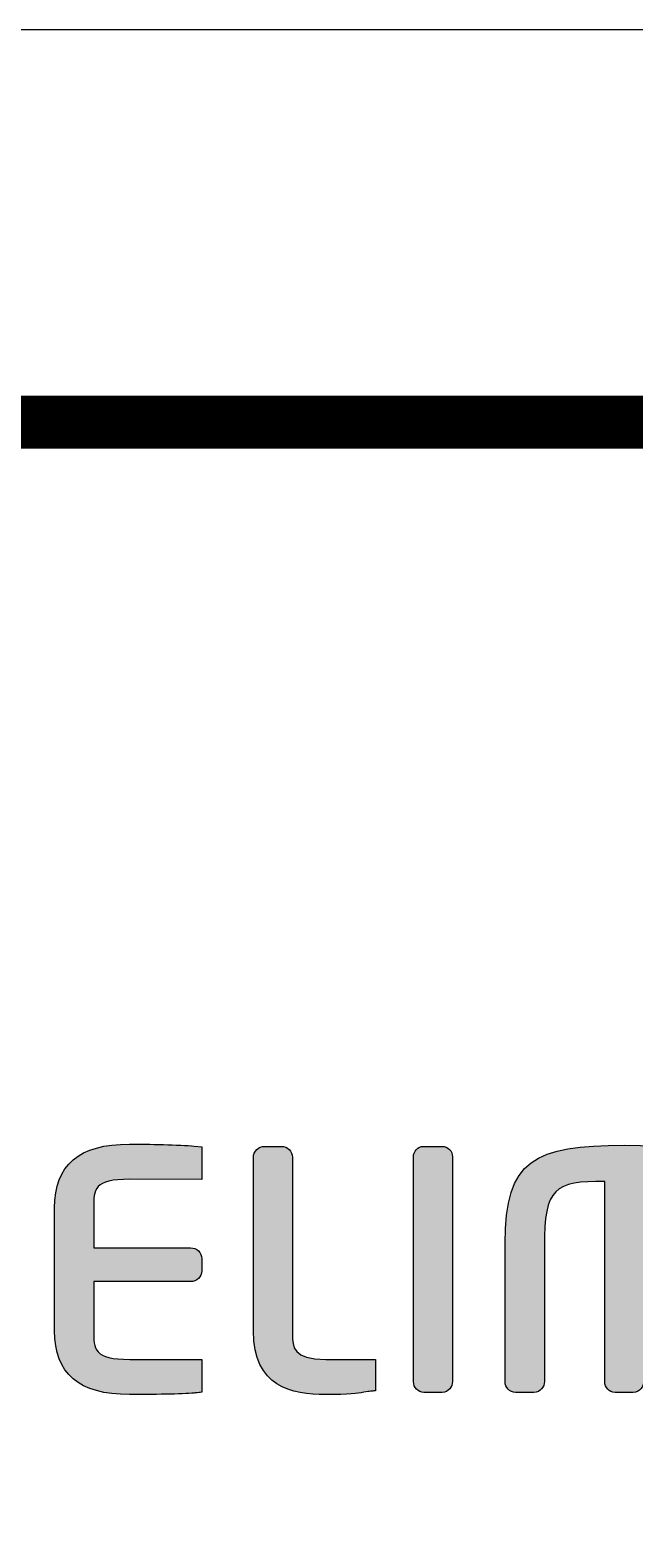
# Model space of a CAD drawing. Extents: x 16296660632 to 16296671741, y -37409619871 to -37409613952.
# Drawn here: x 16296670978.4 to 16296671142.3, y -37409614354.7 to -37409613951.7 of the extents above; entities that cross this region are included whole.
import ezdxf

# ---------------------------------------------------------------- set-up
doc = ezdxf.new("R2010")
doc.units = 0
doc.header["$LTSCALE"] = 10
doc.header["$MEASUREMENT"] = 0
doc.layers.get('0').update_dxf_attribs({"linetype": 'CONTINUOUS'})
doc.layers.add('레이어 1', color=7, linetype='CONTINUOUS')

msp = doc.modelspace()

# ---------------------------------------------------------------- hatches: boundary and pattern name
at = {"layer": '레이어 1'}
h = msp.add_hatch(color=5, dxfattribs=at)
h.dxf.hatch_style = 2
edge = h.paths.add_edge_path()
edge.add_spline(control_points=[(16296670985.14764, -37409614270.895317), (16296670985.14764, -37409614270.895317), (16296670985.14764, -37409614304.177032), (16296670985.14764, -37409614304.177032), (16296670985.14764, -37409614315.819672), (16296670991.797661, -37409614321.474426), (16296671005.4814, -37409614321.474426), (16296671011.52166, -37409614321.474426), (16296671019.74276, -37409614321.363449), (16296671023.0299, -37409614321.056763), (16296671022.982679, -37409614321.056763), (16296671024.623779, -37409614320.898422), (16296671024.623779, -37409614320.898422), (16296671024.623779, -37409614320.898422), (16296671025.09866, -37409614320.851387), (16296671025.09866, -37409614320.851387), (16296671025.09866, -37409614320.851387), (16296671025.09866, -37409614311.946587), (16296671025.09866, -37409614311.946587), (16296671025.09866, -37409614311.946587), (16296671005.55645, -37409614311.946587), (16296671005.55645, -37409614311.946587), (16296670995.765791, -37409614311.946587), (16296670995.765791, -37409614309.184967), (16296670995.765791, -37409614304.177032), (16296670995.765791, -37409614304.177032), (16296670995.765791, -37409614291.843552), (16296670995.765791, -37409614290.880287), (16296670996.771919, -37409614290.880287), (16296671022.03463, -37409614290.880287), (16296671022.03463, -37409614290.880287), (16296671023.689159, -37409614290.880287), (16296671025.037069, -37409614289.56694), (16296671025.037069, -37409614287.950363), (16296671025.037069, -37409614287.950363), (16296671025.037069, -37409614284.649719), (16296671025.037069, -37409614284.649719), (16296671025.037069, -37409614283.023148), (16296671023.689159, -37409614281.706223), (16296671022.03463, -37409614281.706223), (16296671022.03463, -37409614281.706223), (16296670996.771919, -37409614281.706223), (16296670995.765791, -37409614281.706223), (16296670995.765791, -37409614280.749771), (16296670995.765791, -37409614270.895317), (16296670995.765791, -37409614270.895317), (16296670995.765791, -37409614265.893883), (16296670995.765791, -37409614263.138931), (16296671005.55645, -37409614263.138931), (16296671005.55645, -37409614263.138931), (16296671025.091049, -37409614263.216461), (16296671025.091049, -37409614263.216461), (16296671025.091049, -37409614263.216461), (16296671025.091049, -37409614254.365494), (16296671025.091049, -37409614254.365494), (16296671025.091049, -37409614254.365494), (16296671023.018921, -37409614254.143257), (16296671023.018921, -37409614254.143257), (16296671019.175301, -37409614253.796371), (16296671010.36327, -37409614253.617867), (16296671005.4814, -37409614253.617867), (16296670991.797661, -37409614253.617867), (16296670985.14764, -37409614259.265793), (16296670985.14764, -37409614270.895317)], knot_values=[0, 0, 0, 0, 1, 1, 1, 2, 2, 2, 3, 3, 3, 4, 4, 4, 5, 5, 5, 6, 6, 6, 7, 7, 7, 8, 8, 8, 9, 9, 9, 10, 10, 10, 11, 11, 11, 12, 12, 12, 13, 13, 13, 14, 14, 14, 15, 15, 15, 16, 16, 16, 17, 17, 17, 18, 18, 18, 19, 19, 19, 20, 20, 20, 21, 21, 21, 21], degree=3, periodic=0)
h = msp.add_hatch(color=5, dxfattribs=at)
h.dxf.hatch_style = 2
edge = h.paths.add_edge_path()
edge.add_spline(control_points=[(16296671042.06435, -37409614254.220901), (16296671040.429291, -37409614254.220901), (16296671039.04348, -37409614255.571381), (16296671039.04348, -37409614257.174332), (16296671039.04348, -37409614257.174332), (16296671039.04348, -37409614304.177032), (16296671039.04348, -37409614304.177032), (16296671039.04348, -37409614319.50415), (16296671049.50416, -37409614321.474426), (16296671058.61087, -37409614321.474426), (16296671065.29281, -37409614321.474426), (16296671067.007139, -37409614321.191383), (16296671068.985661, -37409614320.861397), (16296671068.985661, -37409614320.861397), (16296671070.13932, -37409614320.679657), (16296671070.13932, -37409614320.679657), (16296671070.1224, -37409614320.686417), (16296671071.66658, -37409614320.494453), (16296671071.66658, -37409614320.494453), (16296671071.66658, -37409614320.494453), (16296671072.124741, -37409614320.433746), (16296671072.124741, -37409614320.433746), (16296671072.124741, -37409614320.433746), (16296671072.124741, -37409614311.946587), (16296671072.124741, -37409614311.946587), (16296671072.124741, -37409614311.946587), (16296671058.711929, -37409614311.946587), (16296671058.711929, -37409614311.946587), (16296671049.63879, -37409614311.946587), (16296671049.63879, -37409614308.5215), (16296671049.63879, -37409614305.197433), (16296671049.63879, -37409614305.197433), (16296671049.63879, -37409614257.174332), (16296671049.63879, -37409614257.174332), (16296671049.63879, -37409614255.571381), (16296671048.26465, -37409614254.220901), (16296671046.634621, -37409614254.220901), (16296671046.634621, -37409614254.220901), (16296671042.06435, -37409614254.220901), (16296671042.06435, -37409614254.220901)], knot_values=[0, 0, 0, 0, 1, 1, 1, 2, 2, 2, 3, 3, 3, 4, 4, 4, 5, 5, 5, 6, 6, 6, 7, 7, 7, 8, 8, 8, 9, 9, 9, 10, 10, 10, 11, 11, 11, 12, 12, 12, 13, 13, 13, 13], degree=3, periodic=0)
h = msp.add_hatch(color=5, dxfattribs=at)
h.dxf.hatch_style = 2
edge = h.paths.add_edge_path()
edge.add_spline(control_points=[(16296671085.23756, -37409614254.220901), (16296671083.47279, -37409614254.220901), (16296671082.41868, -37409614255.679062), (16296671082.41868, -37409614257.086906), (16296671082.41868, -37409614257.086906), (16296671082.41868, -37409614317.934891), (16296671082.41868, -37409614317.934891), (16296671082.41868, -37409614319.554642), (16296671083.68511, -37409614320.871513), (16296671085.23756, -37409614320.871513), (16296671085.23756, -37409614320.871513), (16296671090.17487, -37409614320.871513), (16296671090.17487, -37409614320.871513), (16296671091.9431, -37409614320.871513), (16296671092.99892, -37409614319.38295), (16296671092.99892, -37409614317.934891), (16296671092.99892, -37409614317.934891), (16296671092.99892, -37409614257.086906), (16296671092.99892, -37409614257.086906), (16296671092.99892, -37409614255.480301), (16296671091.76136, -37409614254.220901), (16296671090.17487, -37409614254.220901), (16296671090.17487, -37409614254.220901), (16296671085.23756, -37409614254.220901), (16296671085.23756, -37409614254.220901)], knot_values=[0, 0, 0, 0, 1, 1, 1, 2, 2, 2, 3, 3, 3, 4, 4, 4, 5, 5, 5, 6, 6, 6, 7, 7, 7, 8, 8, 8, 8], degree=3, periodic=0)
h = msp.add_hatch(color=5, dxfattribs=at)
h.dxf.hatch_style = 2
edge = h.paths.add_edge_path()
edge.add_spline(control_points=[(16296671107.23011, -37409614280.483627), (16296671107.23011, -37409614280.483627), (16296671107.23011, -37409614317.934891), (16296671107.23011, -37409614317.934891), (16296671107.23011, -37409614319.554642), (16296671108.503059, -37409614320.871513), (16296671110.06584, -37409614320.871513), (16296671110.06584, -37409614320.871513), (16296671115.0772, -37409614320.871513), (16296671115.0772, -37409614320.871513), (16296671116.84535, -37409614320.871513), (16296671117.90287, -37409614319.38295), (16296671117.90287, -37409614317.934891), (16296671117.90287, -37409614317.934891), (16296671117.90287, -37409614281.40976), (16296671117.90287, -37409614281.40976), (16296671117.90287, -37409614265.304466), (16296671120.634291, -37409614263.738449), (16296671134.254061, -37409614263.701347), (16296671134.254061, -37409614264.691597), (16296671134.254061, -37409614317.934891), (16296671134.254061, -37409614317.934891), (16296671134.254061, -37409614319.615402), (16296671135.463209, -37409614320.871513), (16296671137.06629, -37409614320.871513), (16296671137.06629, -37409614320.871513), (16296671141.99025, -37409614320.871513), (16296671141.99025, -37409614320.871513), (16296671143.751499, -37409614320.871513), (16296671144.80583, -37409614319.38295), (16296671144.80583, -37409614317.934891), (16296671144.80583, -37409614317.934891), (16296671144.80583, -37409614264.856598), (16296671144.80583, -37409614263.805862), (16296671151.17782, -37409614263.829323), (16296671155.65379, -37409614264.354721), (16296671158.077021, -37409614266.776283), (16296671160.62978, -37409614269.325668), (16296671161.128309, -37409614274.081253), (16296671161.128309, -37409614281.40976), (16296671161.128309, -37409614281.40976), (16296671161.128309, -37409614317.934891), (16296671161.128309, -37409614317.934891), (16296671161.128309, -37409614319.524544), (16296671162.430071, -37409614320.871513), (16296671163.9692, -37409614320.871513), (16296671163.9692, -37409614320.871513), (16296671169.00415, -37409614320.871513), (16296671169.00415, -37409614320.871513), (16296671170.75041, -37409614320.871513), (16296671171.829741, -37409614319.349274), (16296671171.829741, -37409614317.934891), (16296671171.829741, -37409614317.934891), (16296671171.829741, -37409614280.483627), (16296671171.829741, -37409614280.483627), (16296671171.829741, -37409614257.784119), (16296671163.780531, -37409614253.93779), (16296671139.588881, -37409614253.93779), (16296671115.309629, -37409614253.93779), (16296671107.23011, -37409614257.784119), (16296671107.23011, -37409614280.483627)], knot_values=[0, 0, 0, 0, 1, 1, 1, 2, 2, 2, 3, 3, 3, 4, 4, 4, 5, 5, 5, 6, 6, 6, 7, 7, 7, 8, 8, 8, 9, 9, 9, 10, 10, 10, 11, 11, 11, 12, 12, 12, 13, 13, 13, 14, 14, 14, 15, 15, 15, 16, 16, 16, 17, 17, 17, 18, 18, 18, 19, 19, 19, 20, 20, 20, 20], degree=3, periodic=0)

# ---------------------------------------------------------------- linework, layer by layer
at = {"ltscale": 0.5}
msp.add_lwpolyline([(16296665490.99161, -37409618530.883301), (16296671740.59161, -37409618530.883301), (16296671740.59161, -37409613951.683296), (16296665490.99161, -37409613951.683296)], close=True, dxfattribs=at)
at = {"color": 5, "linetype": 'ByBlock', "lineweight": 200, "const_width": 14.4}
msp.add_lwpolyline([(16296665591.48624, -37409618334.805946), (16296671639.48624, -37409618334.805946), (16296671639.48624, -37409614058.005951), (16296665591.48624, -37409614058.005951)], close=True, dxfattribs=at)
at = {"layer": '레이어 1', "color": 5}
for points, knots in [([(16296670985.14764, -37409614270.895317), (16296670985.14764, -37409614270.895317), (16296670985.14764, -37409614304.177032), (16296670985.14764, -37409614304.177032), (16296670985.14764, -37409614315.819672), (16296670991.797661, -37409614321.474426), (16296671005.4814, -37409614321.474426), (16296671011.52166, -37409614321.474426), (16296671019.74276, -37409614321.363449), (16296671023.0299, -37409614321.056763), (16296671022.982679, -37409614321.056763), (16296671024.623779, -37409614320.898422), (16296671024.623779, -37409614320.898422), (16296671024.623779, -37409614320.898422), (16296671025.09866, -37409614320.851387), (16296671025.09866, -37409614320.851387), (16296671025.09866, -37409614320.851387), (16296671025.09866, -37409614311.946587), (16296671025.09866, -37409614311.946587), (16296671025.09866, -37409614311.946587), (16296671005.55645, -37409614311.946587), (16296671005.55645, -37409614311.946587), (16296670995.765791, -37409614311.946587), (16296670995.765791, -37409614309.184967), (16296670995.765791, -37409614304.177032), (16296670995.765791, -37409614304.177032), (16296670995.765791, -37409614291.843552), (16296670995.765791, -37409614290.880287), (16296670996.771919, -37409614290.880287), (16296671022.03463, -37409614290.880287), (16296671022.03463, -37409614290.880287), (16296671023.689159, -37409614290.880287), (16296671025.037069, -37409614289.56694), (16296671025.037069, -37409614287.950363), (16296671025.037069, -37409614287.950363), (16296671025.037069, -37409614284.649719), (16296671025.037069, -37409614284.649719), (16296671025.037069, -37409614283.023148), (16296671023.689159, -37409614281.706223), (16296671022.03463, -37409614281.706223), (16296671022.03463, -37409614281.706223), (16296670996.771919, -37409614281.706223), (16296670995.765791, -37409614281.706223), (16296670995.765791, -37409614280.749771), (16296670995.765791, -37409614270.895317), (16296670995.765791, -37409614270.895317), (16296670995.765791, -37409614265.893883), (16296670995.765791, -37409614263.138931), (16296671005.55645, -37409614263.138931), (16296671005.55645, -37409614263.138931), (16296671025.091049, -37409614263.216461), (16296671025.091049, -37409614263.216461), (16296671025.091049, -37409614263.216461), (16296671025.091049, -37409614254.365494), (16296671025.091049, -37409614254.365494), (16296671025.091049, -37409614254.365494), (16296671023.018921, -37409614254.143257), (16296671023.018921, -37409614254.143257), (16296671019.175301, -37409614253.796371), (16296671010.36327, -37409614253.617867), (16296671005.4814, -37409614253.617867), (16296670991.797661, -37409614253.617867), (16296670985.14764, -37409614259.265793), (16296670985.14764, -37409614270.895317)], [0, 0, 0, 0, 1, 1, 1, 2, 2, 2, 3, 3, 3, 4, 4, 4, 5, 5, 5, 6, 6, 6, 7, 7, 7, 8, 8, 8, 9, 9, 9, 10, 10, 10, 11, 11, 11, 12, 12, 12, 13, 13, 13, 14, 14, 14, 15, 15, 15, 16, 16, 16, 17, 17, 17, 18, 18, 18, 19, 19, 19, 20, 20, 20, 21, 21, 21, 21]), ([(16296671042.06435, -37409614254.220901), (16296671040.429291, -37409614254.220901), (16296671039.04348, -37409614255.571381), (16296671039.04348, -37409614257.174332), (16296671039.04348, -37409614257.174332), (16296671039.04348, -37409614304.177032), (16296671039.04348, -37409614304.177032), (16296671039.04348, -37409614319.50415), (16296671049.50416, -37409614321.474426), (16296671058.61087, -37409614321.474426), (16296671065.29281, -37409614321.474426), (16296671067.007139, -37409614321.191383), (16296671068.985661, -37409614320.861397), (16296671068.985661, -37409614320.861397), (16296671070.13932, -37409614320.679657), (16296671070.13932, -37409614320.679657), (16296671070.1224, -37409614320.686417), (16296671071.66658, -37409614320.494453), (16296671071.66658, -37409614320.494453), (16296671071.66658, -37409614320.494453), (16296671072.124741, -37409614320.433746), (16296671072.124741, -37409614320.433746), (16296671072.124741, -37409614320.433746), (16296671072.124741, -37409614311.946587), (16296671072.124741, -37409614311.946587), (16296671072.124741, -37409614311.946587), (16296671058.711929, -37409614311.946587), (16296671058.711929, -37409614311.946587), (16296671049.63879, -37409614311.946587), (16296671049.63879, -37409614308.5215), (16296671049.63879, -37409614305.197433), (16296671049.63879, -37409614305.197433), (16296671049.63879, -37409614257.174332), (16296671049.63879, -37409614257.174332), (16296671049.63879, -37409614255.571381), (16296671048.26465, -37409614254.220901), (16296671046.634621, -37409614254.220901), (16296671046.634621, -37409614254.220901), (16296671042.06435, -37409614254.220901), (16296671042.06435, -37409614254.220901)], [0, 0, 0, 0, 1, 1, 1, 2, 2, 2, 3, 3, 3, 4, 4, 4, 5, 5, 5, 6, 6, 6, 7, 7, 7, 8, 8, 8, 9, 9, 9, 10, 10, 10, 11, 11, 11, 12, 12, 12, 13, 13, 13, 13]), ([(16296671085.23756, -37409614254.220901), (16296671083.47279, -37409614254.220901), (16296671082.41868, -37409614255.679062), (16296671082.41868, -37409614257.086906), (16296671082.41868, -37409614257.086906), (16296671082.41868, -37409614317.934891), (16296671082.41868, -37409614317.934891), (16296671082.41868, -37409614319.554642), (16296671083.68511, -37409614320.871513), (16296671085.23756, -37409614320.871513), (16296671085.23756, -37409614320.871513), (16296671090.17487, -37409614320.871513), (16296671090.17487, -37409614320.871513), (16296671091.9431, -37409614320.871513), (16296671092.99892, -37409614319.38295), (16296671092.99892, -37409614317.934891), (16296671092.99892, -37409614317.934891), (16296671092.99892, -37409614257.086906), (16296671092.99892, -37409614257.086906), (16296671092.99892, -37409614255.480301), (16296671091.76136, -37409614254.220901), (16296671090.17487, -37409614254.220901), (16296671090.17487, -37409614254.220901), (16296671085.23756, -37409614254.220901), (16296671085.23756, -37409614254.220901)], [0, 0, 0, 0, 1, 1, 1, 2, 2, 2, 3, 3, 3, 4, 4, 4, 5, 5, 5, 6, 6, 6, 7, 7, 7, 8, 8, 8, 8]), ([(16296671107.23011, -37409614280.483627), (16296671107.23011, -37409614280.483627), (16296671107.23011, -37409614317.934891), (16296671107.23011, -37409614317.934891), (16296671107.23011, -37409614319.554642), (16296671108.503059, -37409614320.871513), (16296671110.06584, -37409614320.871513), (16296671110.06584, -37409614320.871513), (16296671115.0772, -37409614320.871513), (16296671115.0772, -37409614320.871513), (16296671116.84535, -37409614320.871513), (16296671117.90287, -37409614319.38295), (16296671117.90287, -37409614317.934891), (16296671117.90287, -37409614317.934891), (16296671117.90287, -37409614281.40976), (16296671117.90287, -37409614281.40976), (16296671117.90287, -37409614265.304466), (16296671120.634291, -37409614263.738449), (16296671134.254061, -37409614263.701347), (16296671134.254061, -37409614264.691597), (16296671134.254061, -37409614317.934891), (16296671134.254061, -37409614317.934891), (16296671134.254061, -37409614319.615402), (16296671135.463209, -37409614320.871513), (16296671137.06629, -37409614320.871513), (16296671137.06629, -37409614320.871513), (16296671141.99025, -37409614320.871513), (16296671141.99025, -37409614320.871513), (16296671143.751499, -37409614320.871513), (16296671144.80583, -37409614319.38295), (16296671144.80583, -37409614317.934891), (16296671144.80583, -37409614317.934891), (16296671144.80583, -37409614264.856598), (16296671144.80583, -37409614263.805862), (16296671151.17782, -37409614263.829323), (16296671155.65379, -37409614264.354721), (16296671158.077021, -37409614266.776283), (16296671160.62978, -37409614269.325668), (16296671161.128309, -37409614274.081253), (16296671161.128309, -37409614281.40976), (16296671161.128309, -37409614281.40976), (16296671161.128309, -37409614317.934891), (16296671161.128309, -37409614317.934891), (16296671161.128309, -37409614319.524544), (16296671162.430071, -37409614320.871513), (16296671163.9692, -37409614320.871513), (16296671163.9692, -37409614320.871513), (16296671169.00415, -37409614320.871513), (16296671169.00415, -37409614320.871513), (16296671170.75041, -37409614320.871513), (16296671171.829741, -37409614319.349274), (16296671171.829741, -37409614317.934891), (16296671171.829741, -37409614317.934891), (16296671171.829741, -37409614280.483627), (16296671171.829741, -37409614280.483627), (16296671171.829741, -37409614257.784119), (16296671163.780531, -37409614253.93779), (16296671139.588881, -37409614253.93779), (16296671115.309629, -37409614253.93779), (16296671107.23011, -37409614257.784119), (16296671107.23011, -37409614280.483627)], [0, 0, 0, 0, 1, 1, 1, 2, 2, 2, 3, 3, 3, 4, 4, 4, 5, 5, 5, 6, 6, 6, 7, 7, 7, 8, 8, 8, 9, 9, 9, 10, 10, 10, 11, 11, 11, 12, 12, 12, 13, 13, 13, 14, 14, 14, 15, 15, 15, 16, 16, 16, 17, 17, 17, 18, 18, 18, 19, 19, 19, 20, 20, 20, 20])]:
    msp.add_open_spline(points, degree=3, knots=knots, dxfattribs=at)

doc.saveas('drawing.dxf')
